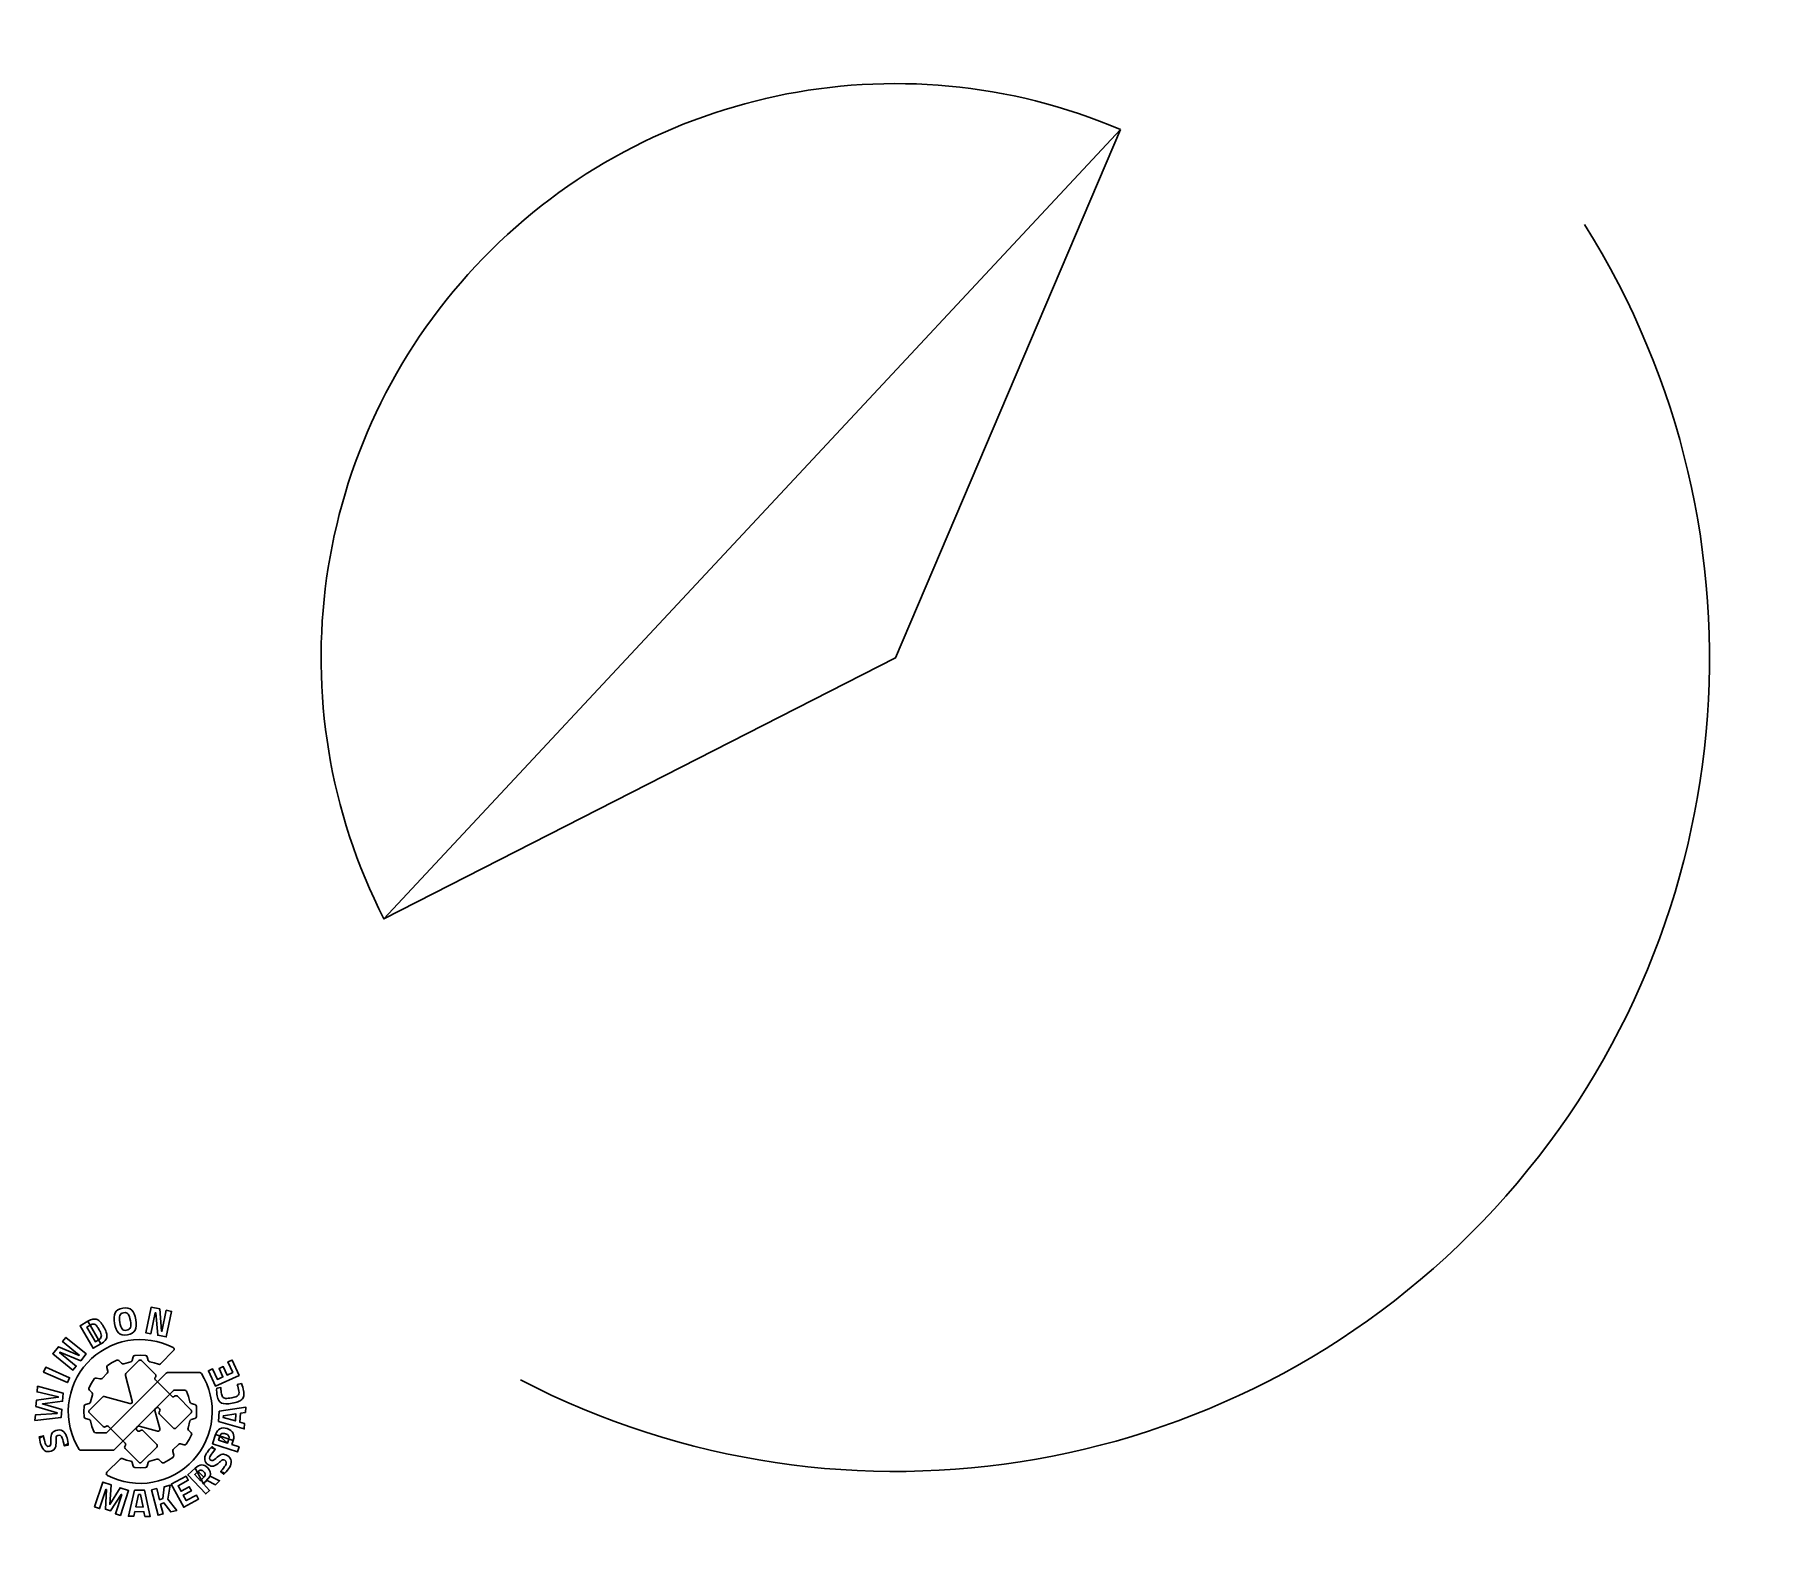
# Model space of a CAD drawing. Extents: x 1 to 729, y -12 to 620.
import ezdxf

# ---------------------------------------------------------------- set-up
doc = ezdxf.new("R2010")
doc.units = 0
for name, color, linetype in [('Construction', 7, 'CONTINUOUS'), ('M', 7, 'CONTINUOUS'), ('S', 7, 'CONTINUOUS'), ('Text', 7, 'CONTINUOUS')]:
    doc.layers.add(name, color=color, linetype=linetype)

msp = doc.modelspace()

# ---------------------------------------------------------------- linework, layer by layer
at = {"layer": 'Construction', "color": 7}
msp.add_lwpolyline([(453.774376, 580.452357), (360.000272, 359.999724), (146.63471, 251.05954)], close=True, dxfattribs=at)
for points in [[(184.785128, 523.3782), (253.516836, 597.089717), (361.032136, 619.902321), (453.774376, 580.452357)], [(609.733432, 130.118044), (713.494701, 242.839967), (728.881975, 411.098166), (647.287792, 540.770965)], [(146.63471, 251.05954), (100.804656, 340.820613), (116.05342, 449.666683), (184.785128, 523.3782)], [(203.589328, 58.755412), (339.561379, -11.843533), (505.972165, 17.396117), (609.733432, 130.118044)]]:
    msp.add_open_spline(points, degree=3, dxfattribs=at)
at = {"layer": 'M', "color": 7}
msp.add_lwpolyline([(51.891348, 31.829268), (46.157972, 37.562964), (45.889711, 37.741155), (45.58454, 37.800552), (45.27937, 37.741155), (45.011108, 37.562964), (44.742844, 37.384782), (44.437668, 37.325388), (44.132492, 37.384782), (43.864228, 37.562964), (43.577844, 37.8497), (43.399662, 38.117976), (43.340268, 38.423166), (43.399662, 38.728359), (43.577844, 38.996644), (43.820116, 39.238932), (44.183648, 39.448812), (44.603412, 39.448788), (52.1933, 37.41506), (52.625344, 37.417449), (52.976148, 37.625046), (53.183732, 37.975866), (53.186116, 38.407924), (51.1525, 45.99826), (51.15239, 46.418034), (51.36234, 46.781588), (51.604628, 47.023876), (51.872889, 47.202067), (52.17806, 47.261464), (52.483231, 47.202067), (52.751492, 47.023876), (53.038212, 46.737476), (53.216385, 46.469191), (53.275776, 46.163998), (53.216385, 45.858808), (53.038212, 45.590532), (52.860039, 45.322256), (52.800648, 45.017068), (52.860039, 44.71188), (53.038212, 44.443604), (58.771588, 38.709908), (59.03985, 38.531717), (59.34502, 38.47232), (59.650191, 38.531717), (59.918452, 38.709908), (66.225252, 45.017076), (66.403434, 45.285352), (66.462828, 45.59054), (66.403434, 45.895728), (66.225252, 46.164004), (60.491892, 51.897828), (60.223628, 52.076019), (59.918452, 52.135416), (59.613276, 52.076019), (59.345012, 51.897828), (59.07681, 51.719763), (58.77174, 51.660408), (58.46667, 51.719763), (58.198468, 51.897828), (51.317908, 58.778516), (51.13978, 59.046774), (51.080404, 59.351924), (51.13978, 59.657073), (51.317908, 59.925332), (51.496027, 60.193578), (51.5554, 60.498716), (51.496027, 60.803853), (51.317908, 61.0721), (45.584532, 66.80602), (45.316271, 66.984211), (45.0111, 67.043608), (44.70593, 66.984211), (44.437668, 66.80602), (39.035124, 61.40314), (38.825268, 61.039624), (38.825268, 60.619876), (41.698612, 49.8965), (41.696392, 49.464205), (41.488742, 49.113196), (41.137743, 48.90555), (40.705476, 48.903348), (29.982436, 51.776676), (29.562804, 51.77672), (29.19938, 51.566788), (23.796804, 46.164004), (23.618631, 45.895728), (23.55924, 45.59054), (23.618631, 45.285352), (23.796804, 45.017076), (29.530308, 39.283364), (29.79857, 39.105182), (30.103742, 39.045788), (30.408917, 39.105182), (30.677188, 39.283364), (30.945384, 39.461429), (31.250454, 39.520784), (31.555527, 39.461429), (31.823732, 39.283364), (38.704292, 32.40242), (38.882348, 32.134203), (38.9417, 31.829116), (38.882348, 31.524029), (38.704292, 31.255812), (38.526119, 30.987536), (38.466728, 30.682346), (38.526119, 30.377153), (38.704292, 30.108868), (44.437668, 24.375188), (44.70593, 24.196997), (45.0111, 24.1376), (45.316271, 24.196997), (45.584532, 24.375188), (51.891348, 30.68234), (52.069521, 30.950616), (52.128912, 31.255804), (52.069521, 31.560992), (51.891348, 31.829268), (51.891348, 31.829268)], dxfattribs=at)
at = {"layer": 'S', "color": 7}
msp.add_lwpolyline([(31.066084, 63.879892), (31.473444, 62.359524), (31.462162, 61.912534), (31.220468, 61.536356), (29.06562, 59.381508), (28.689458, 59.1398), (28.242484, 59.128516), (26.722404, 59.535892), (26.239672, 59.511528), (25.851908, 59.2229), (24.64762, 57.347732), (23.626116, 55.367108), (23.569848, 54.887034), (23.789892, 54.456676), (24.903012, 53.343812), (25.116814, 52.95108), (25.095668, 52.50442), (24.306916, 49.560708), (24.101954, 49.163394), (23.720532, 48.93018), (22.200132, 48.522804), (21.794398, 48.26022), (21.603044, 47.816388), (21.497564, 45.590404), (21.603044, 43.36442), (21.794392, 42.920606), (22.200132, 42.658004), (23.720532, 42.250612), (24.101948, 42.017386), (24.306916, 41.620084), (24.874514, 39.350356), (25.689876, 37.157428), (25.990888, 36.806502), (26.4329, 36.670916), (30.596324, 36.670916), (30.90616, 36.733364), (31.169412, 36.908324), (55.830052, 61.57146), (56.093428, 61.74649), (56.40346, 61.808948), (69.804116, 61.808948), (70.197132, 61.70488), (70.492996, 61.42602), (71.694282, 59.304011), (72.719362, 57.091444), (73.562075, 54.803181), (74.21626, 52.454084), (74.676602, 50.059445), (74.941064, 47.635316), (75.008552, 45.197735), (74.877972, 42.76274), (74.549118, 40.346526), (74.025238, 37.964942), (73.310417, 35.633545), (72.40874, 33.367892), (71.325172, 31.183395), (70.067866, 29.094052), (68.645653, 27.113297), (67.067364, 25.254564), (65.34265, 23.530791), (63.483718, 21.952702), (61.503229, 20.530196), (59.413844, 19.273172), (57.228835, 18.190866), (54.963166, 17.289472), (52.632004, 16.574324), (50.250516, 16.050756), (47.834232, 15.723331), (45.399314, 15.59312), (42.961837, 15.660327), (40.537876, 15.925156), (38.143632, 16.386951), (35.79476, 17.04158), (33.506554, 17.884105), (31.294308, 18.909588), (31.009176, 19.15691), (30.864132, 19.50538), (30.895908, 19.881494), (31.09194, 20.204052), (36.607748, 25.72018), (37.012968, 25.936372), (37.471108, 25.904068), (39.233788, 25.31665), (41.041348, 24.886612), (41.438644, 24.681646), (41.671828, 24.300196), (42.079188, 22.779716), (42.341762, 22.373966), (42.785572, 22.182596), (45.011434, 22.077116), (47.237284, 22.182596), (47.681076, 22.37396), (47.943668, 22.779716), (48.351028, 24.300196), (48.584244, 24.68164), (48.981524, 24.886612), (51.92506, 25.675412), (52.371696, 25.69651), (52.764404, 25.482756), (53.877204, 24.369572), (54.307538, 24.149514), (54.787588, 24.20578), (56.7681, 25.227372), (58.643156, 26.4317), (58.931752, 26.81947), (58.956132, 27.302244), (58.548788, 28.822404), (58.560068, 29.269396), (58.801748, 29.645588), (60.956596, 31.800548), (61.332758, 32.042256), (61.779732, 32.05354), (63.299812, 31.646164), (63.782556, 31.670528), (64.170308, 31.959156), (65.37461, 33.834324), (66.396116, 35.814948), (66.452382, 36.295022), (66.232324, 36.72538), (65.118884, 37.837252), (64.905082, 38.229998), (64.926228, 38.67666), (65.71498, 41.620356), (65.919942, 42.017676), (66.301364, 42.250884), (67.821764, 42.658276), (68.227492, 42.92086), (68.418852, 43.364692), (68.524332, 45.590676), (68.418852, 47.81666), (68.227498, 48.260468), (67.821764, 48.523076), (66.301364, 48.930452), (65.919948, 49.16368), (65.71498, 49.560996), (65.147382, 51.830718), (64.33202, 54.023652), (64.031008, 54.374578), (63.588996, 54.510164), (59.425572, 54.510164), (59.115736, 54.447708), (58.852484, 54.27274), (34.191844, 29.60962), (33.928462, 29.43461), (33.618436, 29.372196), (20.21778, 29.372196), (19.82474, 29.476286), (19.5289, 29.755252), (18.327678, 31.877261), (17.30263, 34.089826), (16.459925, 36.378084), (15.805732, 38.727172), (15.345424, 41.12182), (15.080988, 43.545954), (15.013521, 45.983537), (15.144116, 48.418532), (15.472992, 50.834729), (15.996904, 53.216274), (16.711754, 55.547632), (17.613444, 57.813268), (18.697012, 59.997751), (19.954318, 62.087072), (21.376531, 64.067822), (22.95482, 65.926596), (24.679541, 67.650315), (26.538472, 69.228388), (28.518957, 70.650916), (30.60834, 71.908004), (32.793349, 72.990307), (35.05902, 73.891696), (37.390186, 74.606838), (39.771684, 75.130404), (42.18795, 75.457831), (44.62283, 75.588046), (47.060269, 75.52084), (49.484212, 75.256004), (51.878454, 74.794218), (54.227322, 74.139602), (56.515527, 73.297111), (58.72778, 72.2717), (59.01292, 72.02437), (59.157972, 71.675892), (59.126194, 71.299758), (58.930148, 70.977204), (53.41434, 65.461076), (53.009108, 65.244898), (52.55098, 65.277204), (50.788288, 65.864652), (48.98074, 66.294708), (48.583436, 66.4997), (48.350244, 66.881188), (47.9429, 68.401556), (47.680344, 68.807448), (47.236516, 68.9989), (45.010654, 69.10438), (42.784804, 68.9989), (42.340958, 68.80746), (42.07842, 68.401556), (41.67106, 66.881188), (41.43785, 66.499706), (41.040564, 66.294708), (38.097028, 65.505972), (37.650392, 65.48475), (37.257684, 65.698596), (36.144884, 66.811668), (35.714592, 67.031884), (35.2345, 66.975764), (33.253944, 65.954132), (31.378916, 64.749716), (31.090314, 64.361952), (31.06594, 63.879172), (31.066084, 63.879892)], dxfattribs=at)
at = {"layer": 'Text', "color": 7}
for points in [[(47.313384, 78.435439), (49.506736, 89.092062), (53.158197, 88.340516), (53.922034, 79.035489), (54.078749, 79.003234), (55.885038, 87.779276), (58.047706, 87.334155), (55.854354, 76.677532), (52.296923, 77.409724), (51.439057, 86.734105), (51.282342, 86.76636), (49.476052, 77.990317), (47.313384, 78.435439), (47.313384, 78.435439)], [(28.525495, 73.756573), (25.348526, 71.931261), (19.928384, 81.365054), (23.105353, 83.190367)], [(24.061848, 81.52558), (22.799385, 80.800237), (26.306536, 74.696018), (27.568999, 75.421361)], [(16.951212, 62.813795), (8.515106, 69.684495), (10.869332, 72.575101), (19.473764, 68.951468), (19.574804, 69.075529), (12.627422, 74.733752), (14.02177, 76.445785), (22.457876, 69.575085), (20.164275, 66.758915), (11.499219, 70.308112), (11.398179, 70.184051), (18.34556, 64.525828), (16.951212, 62.813795), (16.951212, 62.813795)], [(28.384997, 78.65811), (28.384997, 78.65811)], [(28.525495, 73.756573), (28.525495, 73.756573)], [(37.419365, 80.000993), (37.419374, 80.000993)], [(42.844031, 79.485954), (42.844031, 79.485954)], [(86.245474, 60.622401), (76.329568, 56.144767), (73.432275, 62.560942), (75.182141, 63.351112), (77.170737, 58.947283), (79.489309, 59.99426), (77.895798, 63.523155), (79.6165, 64.300157), (81.210011, 60.771261), (83.586912, 61.844576), (81.598315, 66.248405), (83.348181, 67.038576), (86.245474, 60.622401), (86.245474, 60.622401)], [(14.667788, 57.652664), (4.697426, 62.007695), (5.581242, 64.031091), (15.551603, 59.67606), (14.667788, 57.652664), (14.667788, 57.652664)], [(1.076165, 41.845363), (1.255765, 44.158401), (10.324825, 44.802262), (10.343404, 45.041542), (1.529501, 47.68379), (1.72768, 50.236107), (10.843807, 51.486144), (10.862387, 51.725424), (2.001415, 53.761496), (2.181016, 56.074533), (12.867344, 53.158513), (12.608473, 49.824548), (4.228764, 48.758053), (12.343408, 46.410823), (12.084536, 43.076859), (1.076165, 41.845363), (1.076165, 41.845363)], [(76.902733, 55.313336), (78.645042, 55.570352)], [(85.426136, 56.823975), (87.195285, 57.199851), (87.195285, 57.199851)], [(88.395775, 38.310412), (77.696846, 41.45684), (77.96792, 45.640066), (88.983448, 47.379391), (88.840669, 45.176012), (86.848852, 44.872176), (86.602609, 41.072146), (88.538555, 40.51379), (88.395775, 38.310412), (88.395775, 38.310412)], [(79.627734, 43.047308), (84.713528, 41.611432), (84.90597, 44.581203), (79.677397, 43.813701), (79.627734, 43.047308), (79.627734, 43.047308)], [(2.970258, 34.46902), (2.89148, 35.050496), (4.599713, 35.443501)], [(5.379083, 32.345764), (5.379083, 32.345764)], [(14.90237, 32.160221), (14.981148, 31.578745), (13.287818, 31.241471)], [(74.53174, 30.512011), (74.933382, 30.939799), (76.315528, 29.861752)], [(83.774552, 33.50559), (83.215633, 31.802983), (86.2256, 30.814893), (85.536932, 28.717037), (75.19967, 32.110476), (76.447258, 35.91094)], [(78.236087, 35.306876), (77.682158, 33.61947), (81.421814, 32.391844), (81.421814, 32.391844)], [(81.421814, 32.391844), (81.975743, 34.07925)], [(83.774552, 33.50559), (83.774552, 33.50559)], [(71.397773, 15.331227), (73.901228, 12.677811), (72.295212, 11.162562), (64.82877, 19.076261), (67.901147, 21.974998)], [(74.402629, 27.303586), (74.402629, 27.303586)], [(25.966065, 5.779106), (29.362794, 16.115286), (32.934856, 14.941417), (32.281274, 6.802662), (36.58292, 13.742571), (40.154982, 12.568702), (36.758253, 2.232521), (34.660617, 2.921857), (37.288086, 10.917197), (37.060082, 10.992125), (32.560833, 4.117153), (30.463196, 4.806489), (30.919175, 13.010181), (30.691171, 13.085109), (28.063701, 5.089769), (25.966065, 5.779106), (25.966065, 5.779106)], [(54.552954, 2.85703), (52.413882, 2.309641), (49.716604, 12.849997), (51.855676, 13.397385), (53.041685, 8.762729), (54.428067, 9.28266), (55.017782, 14.206569), (57.451364, 14.829323), (56.509893, 8.95659), (60.210645, 4.304834), (57.746062, 3.674147), (54.904057, 7.422598), (53.517675, 6.902667), (54.552954, 2.85703), (54.552954, 2.85703)], [(63.178651, 5.638653), (57.954279, 15.182254), (64.12955, 18.56273), (65.051498, 16.878565), (60.813016, 14.55833), (62.034598, 12.326811), (65.430997, 14.186073), (66.337579, 12.529977), (62.94118, 10.670715), (64.193493, 8.383058), (68.431974, 10.703294), (69.353923, 9.019129), (63.178651, 5.638653), (63.178651, 5.638653)], [(69.196794, 20.601738), (67.730433, 19.21825), (70.102126, 16.704487), (71.591764, 18.109935), (71.591764, 18.109935)], [(74.142064, 18.624333), (78.125747, 16.663573), (76.36844, 15.005584), (72.9456, 16.791576), (71.397773, 15.331227), (71.397773, 15.331227)], [(80.263453, 19.795047), (79.861811, 19.367258), (78.532318, 20.468879)], [(40.102793, 1.862405), (42.638777, 12.722234), (46.83064, 12.688303), (49.190495, 1.788845), (46.982568, 1.806717), (46.566511, 3.778149), (42.758636, 3.808972), (42.310721, 1.844533), (40.102793, 1.862405), (40.102793, 1.862405)], [(44.335957, 10.884437), (43.190163, 5.725542), (46.166065, 5.701454), (45.103932, 10.87822), (44.335957, 10.88444), (44.335957, 10.884437)]]:
    msp.add_lwpolyline(points, close=True, dxfattribs=at)
for points in [[(34.536578, 86.719794), (35.054031, 87.758722), (36.127964, 88.415353), (37.758379, 88.689687)], [(37.758379, 88.689687), (39.388794, 88.96402), (40.613219, 88.694111), (41.431654, 87.87996)], [(41.431654, 87.87996), (42.258839, 87.078097), (42.831722, 85.730473), (43.150303, 83.837089)], [(23.105353, 83.190367), (23.919249, 83.657987), (24.64027, 83.955378), (25.268416, 84.082541)], [(25.245512, 82.002667), (24.918844, 81.950302), (24.524289, 81.791273), (24.061848, 81.52558)], [(26.172697, 81.834171), (25.885177, 82.01343), (25.576115, 82.069595), (25.245512, 82.002667)], [(25.268416, 84.082541), (25.891248, 84.218953), (26.460269, 84.170674), (26.975478, 83.937705)], [(26.930478, 81.125476), (26.712811, 81.41868), (26.460218, 81.654912), (26.172697, 81.834171)], [(27.711314, 79.894895), (27.408423, 80.422078), (27.148145, 80.832271), (26.930478, 81.125476)], [(26.975478, 83.937705), (27.494623, 83.719298), (27.96379, 83.373762), (28.38298, 82.901097)], [(28.38298, 82.901097), (28.796856, 82.437681), (29.248232, 81.780527), (29.737107, 80.929636)], [(29.737107, 80.929636), (30.225983, 80.078745), (30.581625, 79.341984), (30.804034, 78.719354)], [(34.251394, 82.339757), (33.932813, 84.233142), (34.027874, 85.693154), (34.536578, 86.719794)], [(35.948954, 78.325788), (35.135828, 79.108383), (34.569975, 80.446373), (34.251394, 82.339757)], [(36.490025, 85.62069), (36.273575, 84.97854), (36.275082, 84.005299), (36.494545, 82.700967)], [(38.076956, 86.796302), (37.235452, 86.65471), (36.706475, 86.262839), (36.490025, 85.62069)], [(36.494545, 82.700967), (36.712242, 81.407154), (37.020516, 80.507163), (37.419365, 80.000993)], [(39.96123, 86.204755), (39.546552, 86.740711), (38.918461, 86.937893), (38.076956, 86.796302)], [(39.308807, 79.475214), (40.16083, 79.618575), (40.693347, 79.989408), (40.906358, 80.587713)], [(40.912448, 83.444323), (40.692981, 84.748655), (40.375909, 85.668799), (39.96123, 86.204755)], [(40.906358, 80.587713), (41.128118, 81.198306), (41.130148, 82.15051), (40.912448, 83.444323)], [(43.150303, 83.837089), (43.468884, 81.943704), (43.366793, 80.493325), (42.844031, 79.485954)], [(27.568999, 75.421361), (28.26266, 75.8199), (28.665758, 76.285234), (28.778291, 76.81736)], [(28.384997, 78.65811), (28.233451, 78.9647), (28.00889, 79.376962), (27.711314, 79.894895)], [(28.778291, 76.81736), (28.881776, 77.258175), (28.750678, 77.871759), (28.384997, 78.65811)], [(30.411346, 75.227589), (29.986505, 74.72516), (29.357888, 74.234821), (28.525495, 73.756573)], [(31.082204, 76.886272), (31.054491, 76.292162), (30.830872, 75.739267), (30.411346, 75.227589)], [(30.804034, 78.719354), (31.021129, 78.105972), (31.113852, 77.494945), (31.082204, 76.886272)], [(39.627388, 77.581829), (37.996973, 77.307495), (36.770829, 77.555481), (35.948954, 78.325788)], [(37.419374, 80.000993), (37.826973, 79.507112), (38.456784, 79.331852), (39.308807, 79.475214)], [(42.844031, 79.485954), (42.330017, 78.490871), (41.257803, 77.856162), (39.627388, 77.581829)], [(77.05675, 52.103856), (76.889988, 53.005904), (76.838649, 54.075731), (76.902733, 55.313336)], [(78.880226, 49.105383), (77.9535, 49.541514), (77.345675, 50.541005), (77.05675, 52.103856)], [(78.645042, 55.570352), (78.679678, 54.502861), (78.760986, 53.622981), (78.888966, 52.930712)], [(78.888966, 52.930712), (79.015007, 52.248931), (79.199575, 51.778647), (79.44267, 51.519861)], [(79.44267, 51.519861), (79.675277, 51.259135), (80.062132, 51.102858), (80.603237, 51.051029)], [(80.603237, 51.051029), (81.142403, 51.009688), (82.030833, 51.103424), (83.268527, 51.332237)], [(83.268527, 51.332237), (84.506221, 51.561049), (85.340136, 51.861655), (85.770271, 52.234055)], [(86.158324, 54.095618), (85.997379, 54.966199), (85.753317, 55.875651), (85.426136, 56.823975)], [(85.770271, 52.234055), (86.187978, 52.615004), (86.317329, 53.235525), (86.158324, 54.095618)], [(87.195285, 57.199851), (87.642074, 56.132623), (87.947879, 55.15323), (88.112702, 54.261671)], [(88.177876, 52.060847), (88.056502, 51.48519), (87.782686, 51.000673), (87.356429, 50.607297)], [(88.112702, 54.261671), (88.277525, 53.370111), (88.29925, 52.636503), (88.177876, 52.060847)], [(83.351152, 49.037013), (81.284833, 48.655012), (79.794524, 48.677802), (78.880226, 49.105383)], [(85.773567, 49.663828), (85.144584, 49.428226), (84.337112, 49.219287), (83.351152, 49.037013)], [(87.356429, 50.607297), (86.930172, 50.213919), (86.402551, 49.89943), (85.773567, 49.663828)], [(8.116618, 36.381799), (8.383787, 36.922825), (8.941675, 37.337113), (9.79028, 37.624663)], [(9.79028, 37.624663), (10.871242, 37.990947), (11.800794, 37.939898), (12.578937, 37.471516)], [(12.578937, 37.471516), (13.357081, 37.003133), (13.925871, 36.238563), (14.285308, 35.177807)], [(76.447258, 35.91094), (77.252368, 38.363506), (78.850802, 39.197214), (81.242561, 38.412066)], [(80.543912, 36.283806), (79.905434, 36.4934), (79.407792, 36.516429), (79.050986, 36.352891)], [(81.242561, 38.412066), (82.448575, 38.016164), (83.272754, 37.397581), (83.715099, 36.556316)], [(83.715099, 36.556316), (84.150636, 35.728512), (84.170453, 34.711604), (83.774552, 33.50559)], [(3.632531, 31.517434), (3.379213, 32.265015), (3.158455, 33.248877), (2.970258, 34.46902)], [(5.263133, 29.198052), (4.545772, 29.653242), (4.002237, 30.42637), (3.632531, 31.517434)], [(4.599713, 35.443501), (4.920747, 33.964284), (5.180537, 32.931705), (5.379083, 32.345764)], [(7.884849, 29.039017), (6.8544, 28.689849), (5.980494, 28.74286), (5.263133, 29.198052)], [(5.379083, 32.345764), (5.752213, 31.244597), (6.302466, 30.817249), (7.029842, 31.063721)], [(7.029842, 31.063721), (7.353121, 31.173263), (7.554417, 31.393515), (7.633732, 31.724476)], [(7.633732, 31.724476), (7.713047, 32.055436), (7.744894, 32.775759), (7.729275, 33.885444)], [(7.729275, 33.885444), (7.710232, 35.005231), (7.839346, 35.837349), (8.116618, 36.381799)], [(9.568029, 30.403361), (9.264207, 29.771078), (8.703147, 29.316297), (7.884849, 29.039017)], [(9.907905, 33.289078), (9.971616, 32.004228), (9.858324, 31.042323), (9.568029, 30.403361)], [(10.00082, 34.959242), (9.901133, 34.655165), (9.870161, 34.098444), (9.907905, 33.289078)], [(10.630133, 35.594824), (10.306855, 35.485281), (10.097084, 35.27342), (10.00082, 34.959242)], [(12.507947, 34.4404), (12.145086, 35.511258), (11.519148, 35.896066), (10.630133, 35.594824)], [(13.287818, 31.241471), (13.010952, 32.656816), (12.750995, 33.723126), (12.507947, 34.4404)], [(14.285308, 35.177807), (14.552319, 34.389816), (14.758006, 33.383954), (14.90237, 32.160221)], [(72.658442, 28.136885), (73.078953, 28.80488), (73.703386, 29.596589), (74.53174, 30.512011)], [(76.315528, 29.861752), (75.369852, 28.679872), (74.732219, 27.82715), (74.402629, 27.303586)], [(79.050986, 36.352891), (78.684045, 36.19268), (78.412412, 35.844008), (78.236087, 35.306876)], [(81.975743, 34.07925), (82.318414, 35.12311), (81.841137, 35.857962), (80.543912, 36.283806)], [(67.901147, 21.974998), (69.763194, 23.731808), (71.514062, 23.741257), (73.153751, 22.003347)], [(71.886405, 25.408817), (71.787378, 26.252617), (72.044723, 27.161973), (72.658442, 28.136885)], [(73.416072, 23.27368), (72.495322, 23.853303), (71.985433, 24.565015), (71.886405, 25.408817)], [(73.153751, 22.003347), (74.127317, 20.971463), (74.456755, 19.845125), (74.142064, 18.624333)], [(75.53633, 22.827549), (74.854009, 22.66468), (74.147256, 22.81339), (73.416072, 23.27368)], [(74.402629, 27.303586), (73.783228, 26.319647), (73.798498, 25.623105), (74.448439, 25.213959)], [(74.448439, 25.213959), (74.737302, 25.032116), (75.035177, 25.014757), (75.342065, 25.161881)], [(75.342065, 25.161881), (75.648953, 25.309005), (76.228116, 25.73848), (77.079555, 26.450307)], [(77.9904, 24.383319), (77.033331, 23.523716), (76.215307, 23.005126), (75.53633, 22.827549)], [(77.079555, 26.450307), (77.936676, 27.17116), (78.663941, 27.595633), (79.26135, 27.723726)], [(79.345293, 25.36431), (79.046426, 25.249949), (78.594795, 24.922952), (77.9904, 24.383319)], [(78.532318, 20.468879), (79.456269, 21.576205), (80.119977, 22.450325), (80.52344, 23.09124)], [(79.26135, 27.723726), (79.849731, 27.8575), (80.523054, 27.685719), (81.281319, 27.208383)], [(80.235412, 25.276627), (79.946549, 25.458469), (79.649843, 25.487697), (79.345293, 25.36431)], [(80.52344, 23.09124), (81.125794, 24.048097), (81.029785, 24.776559), (80.235412, 25.276627)], [(82.216484, 22.176698), (81.773243, 21.472595), (81.122232, 20.678711), (80.263453, 19.795047)], [(81.281319, 27.208383), (82.247204, 26.600346), (82.793704, 25.84668), (82.920819, 24.947386)], [(82.920819, 24.947386), (83.047934, 24.048091), (82.813155, 23.124528), (82.216484, 22.176698)], [(70.364775, 21.065787), (69.958531, 21.107783), (69.569204, 20.9531), (69.196794, 20.601738)], [(71.523803, 20.443521), (71.165121, 20.823688), (70.778778, 21.03111), (70.364775, 21.065787)], [(72.111921, 19.260613), (72.078524, 19.66905), (71.882485, 20.063353), (71.523803, 20.443521)], [(71.591764, 18.109935), (71.971931, 18.468617), (72.145317, 18.852176), (72.111921, 19.260613)]]:
    msp.add_open_spline(points, degree=3, dxfattribs=at)

doc.saveas('drawing.dxf')
